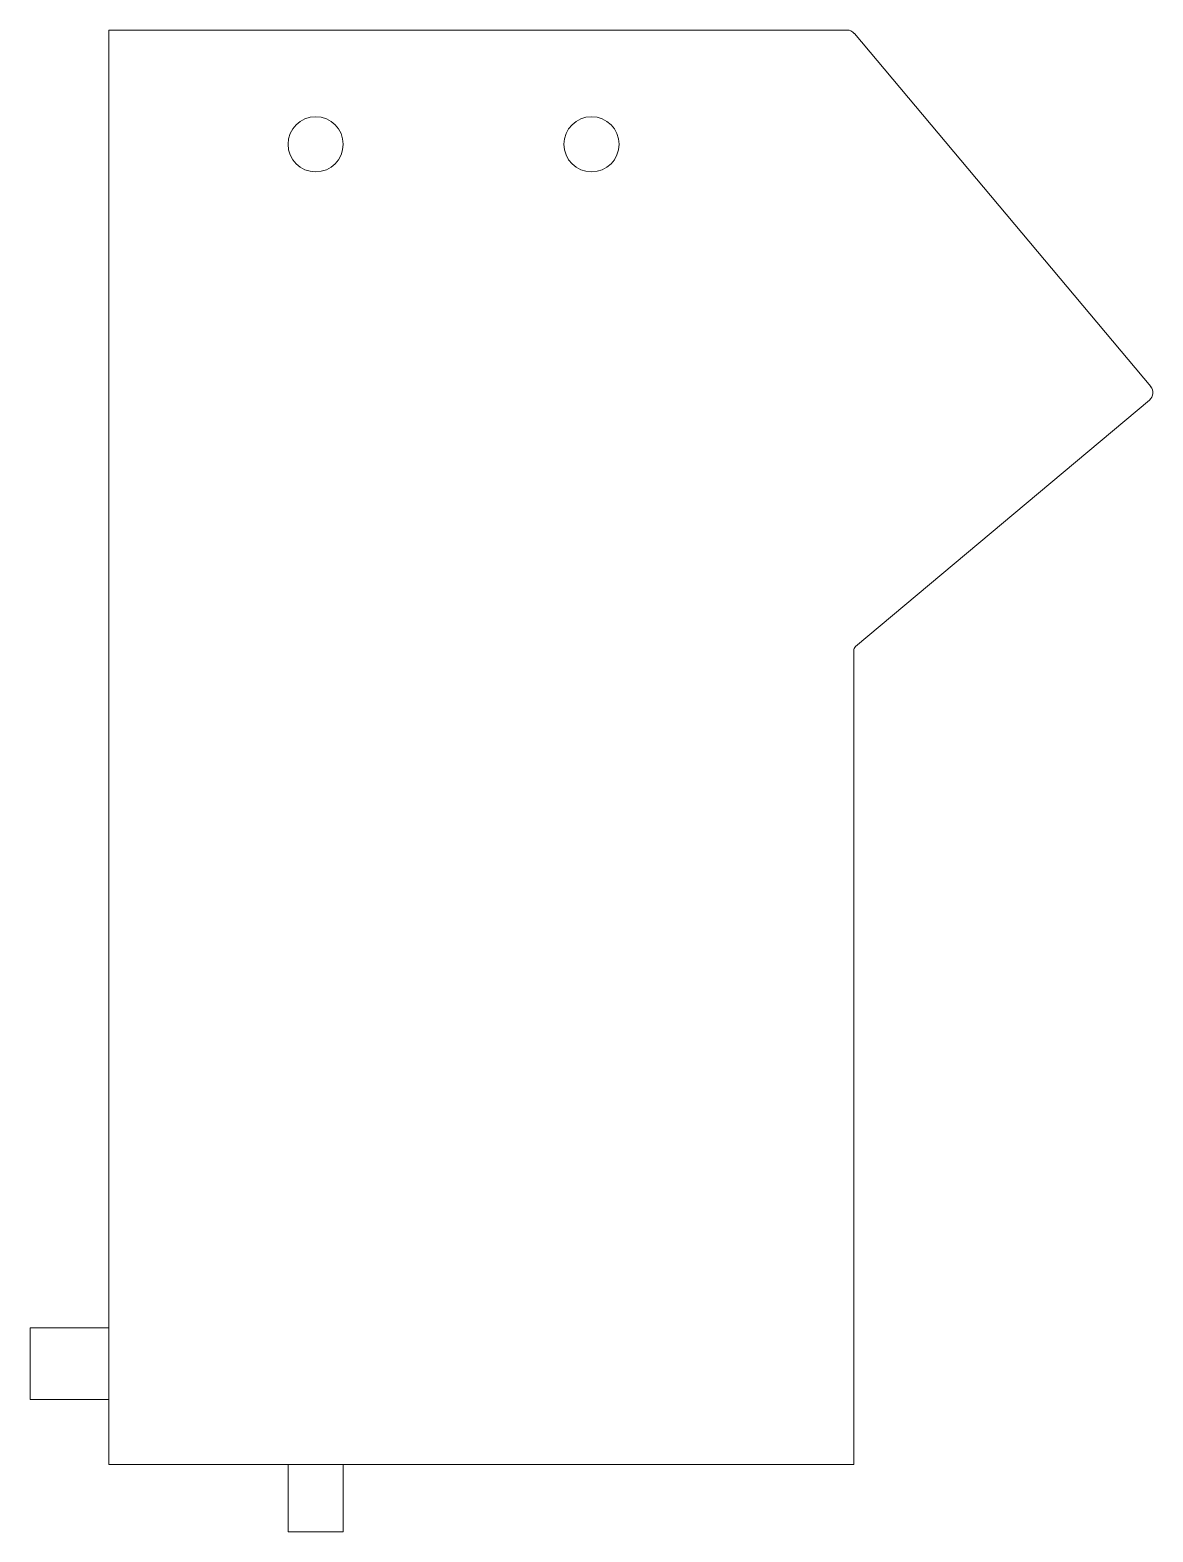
# Model space of a CAD drawing. Header units: millimetres. Extents: x 100 to 182, y 69 to 178.
import ezdxf

# ---------------------------------------------------------------- set-up
doc = ezdxf.new("R2010")
doc.units = ezdxf.units.MM

msp = doc.modelspace()

# ---------------------------------------------------------------- linework, layer by layer
at = {"color": 7, "linetype": 'Continuous', "lineweight": 15}
for p, q in [((106, 177.66), (106, 177.96)), ((106, 177.96), (106.7, 177.96)), ((106, 177.66), (106, 177.16)), ((159.51, 177.96), (106.7, 177.96)), ((181.53, 152.12), (160.05, 177.71)), ((106, 177.16), (106, 77.96)), ((160.14, 133.26), (181.44, 151.13)), ((160, 77.96), (160, 132.95)), ((106, 83.86), (100.3, 83.86)), ((100.3, 78.66), (100.3, 83.86)), ((100.3, 78.66), (106, 78.66)), ((106, 77.96), (106, 75)), ((160, 77.96), (160, 75)), ((106, 75), (106, 74.6)), ((106, 73.96), (106, 74.6)), ((160, 75), (160, 74.6)), ((160, 74.6), (160, 73.96)), ((107, 73.96), (106, 73.96)), ((107, 73.96), (159, 73.96)), ((119, 73.96), (119, 69.06)), ((123, 69.06), (123, 73.96)), ((160, 73.96), (159, 73.96)), ((123, 69.06), (119, 69.06))]:
    msp.add_line(p, q, dxfattribs=at)
for centre in [(121, 169.68), (141, 169.68)]:
    msp.add_circle(centre, 2, dxfattribs=at)
for centre, radius, start, end in [((159.51, 177.26), 0.7, 40, 90), ((180.99, 151.67), 0.7, 310, 40), ((160.4, 132.95), 0.4, 130, 180)]:
    msp.add_arc(centre, radius, start, end, dxfattribs=at)

doc.saveas('drawing.dxf')
